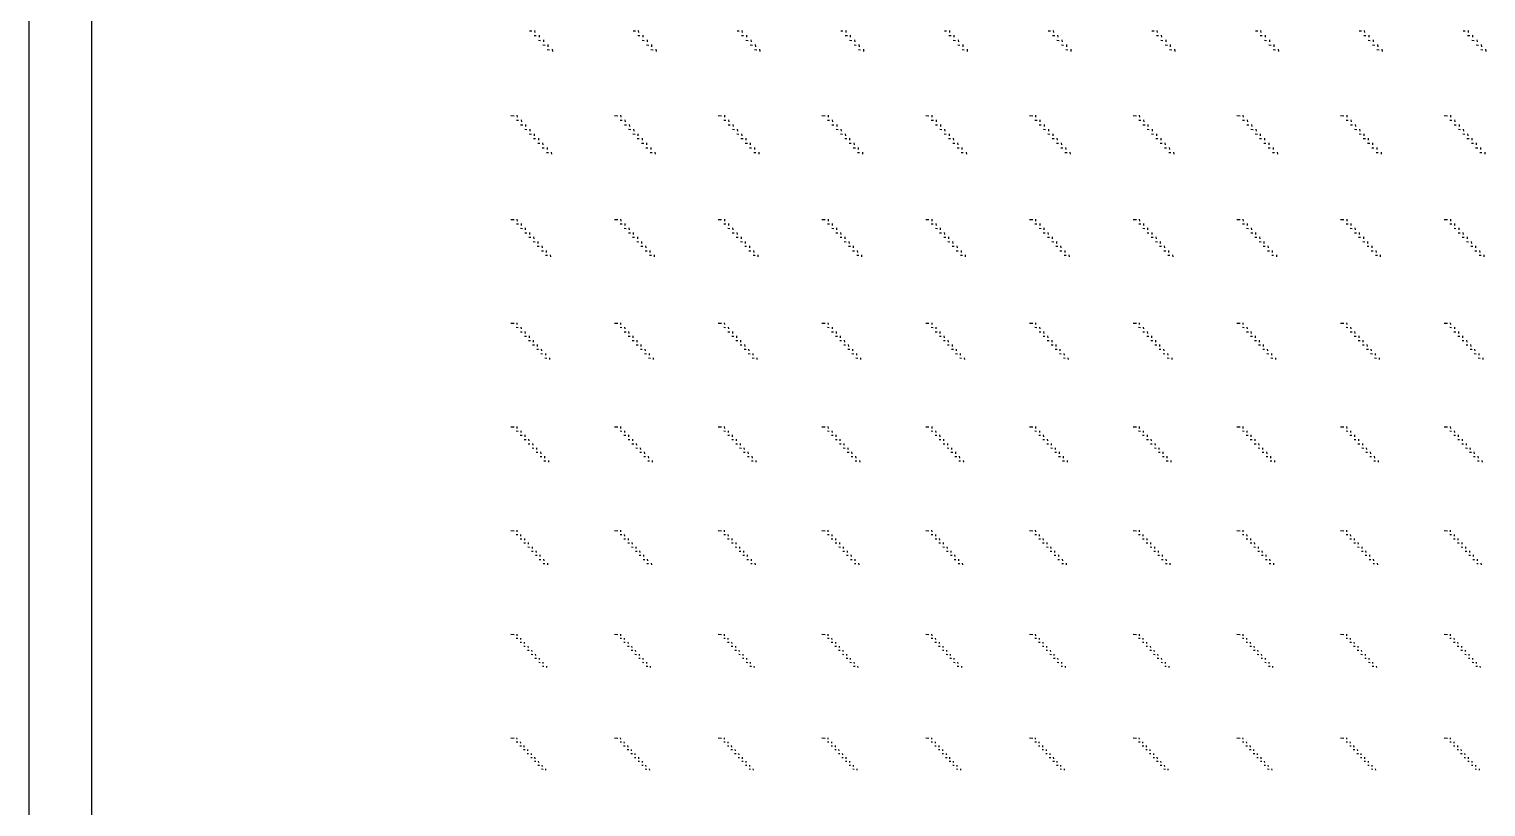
# Model space of a CAD drawing. Extents: x 0 to 300000, y 0 to 300000.
# Drawn here: x 0 to 70225, y 74982 to 112475 of the extents above; entities that cross this region are included whole.
import ezdxf

# ---------------------------------------------------------------- set-up
doc = ezdxf.new("R2010")
doc.units = 0
doc.header["$MEASUREMENT"] = 0
doc.layers.get('0').update_dxf_attribs({"linetype": 'CONTINUOUS'})

msp = doc.modelspace()

# ---------------------------------------------------------------- linework, layer by layer
at = {"color": 7}
for p, q in [((24125, 112400), (24230, 112390)), ((24365, 112415), (24375, 112310)), ((29125, 112400), (29230, 112390)), ((29365, 112415), (29375, 112310)), ((34125, 112400), (34230, 112390)), ((34365, 112415), (34375, 112310)), ((39125, 112400), (39230, 112390)), ((39365, 112415), (39375, 112310)), ((44125, 112400), (44230, 112390)), ((44365, 112415), (44375, 112310)), ((49125, 112400), (49230, 112390)), ((49365, 112415), (49375, 112310)), ((54125, 112400), (54230, 112390)), ((54365, 112415), (54375, 112310)), ((59125, 112400), (59230, 112390)), ((59365, 112415), (59375, 112310)), ((64125, 112400), (64230, 112390)), ((64365, 112415), (64375, 112310)), ((69125, 112400), (69230, 112390)), ((69365, 112415), (69375, 112310)), ((24340, 112170), (24445, 112165)), ((24550, 111945), (24655, 111935)), ((24580, 112185), (24585, 112080)), ((24765, 111715), (24870, 111710)), ((24790, 111960), (24800, 111855)), ((25005, 111730), (25010, 111625)), ((29340, 112170), (29445, 112165)), ((29550, 111945), (29655, 111935)), ((29580, 112185), (29585, 112080)), ((29765, 111715), (29870, 111710)), ((29790, 111960), (29800, 111855)), ((30005, 111730), (30010, 111625)), ((34340, 112170), (34445, 112165)), ((34550, 111945), (34655, 111935)), ((34580, 112185), (34585, 112080)), ((34765, 111715), (34870, 111710)), ((34790, 111960), (34800, 111855)), ((35005, 111730), (35010, 111625)), ((39340, 112170), (39445, 112165)), ((39550, 111945), (39655, 111935)), ((39580, 112185), (39585, 112080)), ((39765, 111715), (39870, 111710)), ((39790, 111960), (39800, 111855)), ((40005, 111730), (40010, 111625)), ((44340, 112170), (44445, 112165)), ((44550, 111945), (44655, 111935)), ((44580, 112185), (44585, 112080)), ((44765, 111715), (44870, 111710)), ((44790, 111960), (44800, 111855)), ((45005, 111730), (45010, 111625)), ((49340, 112170), (49445, 112165)), ((49550, 111945), (49655, 111935)), ((49580, 112185), (49585, 112080)), ((49765, 111715), (49870, 111710)), ((49790, 111960), (49800, 111855)), ((50005, 111730), (50010, 111625)), ((54340, 112170), (54445, 112165)), ((54550, 111945), (54655, 111935)), ((54580, 112185), (54585, 112080)), ((54765, 111715), (54870, 111710)), ((54790, 111960), (54800, 111855)), ((55005, 111730), (55010, 111625)), ((59340, 112170), (59445, 112165)), ((59550, 111945), (59655, 111935)), ((59580, 112185), (59585, 112080)), ((59765, 111715), (59870, 111710)), ((59790, 111960), (59800, 111855)), ((60005, 111730), (60010, 111625)), ((64340, 112170), (64445, 112165)), ((64550, 111945), (64655, 111935)), ((64580, 112185), (64585, 112080)), ((64765, 111715), (64870, 111710)), ((64790, 111960), (64800, 111855)), ((65005, 111730), (65010, 111625)), ((69340, 112170), (69445, 112165)), ((69550, 111945), (69655, 111935)), ((69580, 112185), (69585, 112080)), ((69765, 111715), (69870, 111710)), ((69790, 111960), (69800, 111855)), ((70005, 111730), (70010, 111625)), ((24975, 111490), (25080, 111480)), ((25215, 111505), (25225, 111400)), ((29975, 111490), (30080, 111480)), ((30215, 111505), (30225, 111400)), ((34975, 111490), (35080, 111480)), ((35215, 111505), (35225, 111400)), ((39975, 111490), (40080, 111480)), ((40215, 111505), (40225, 111400)), ((44975, 111490), (45080, 111480)), ((45215, 111505), (45225, 111400)), ((49975, 111490), (50080, 111480)), ((50215, 111505), (50225, 111400)), ((54975, 111490), (55080, 111480)), ((55215, 111505), (55225, 111400)), ((59975, 111490), (60080, 111480)), ((60215, 111505), (60225, 111400)), ((64975, 111490), (65080, 111480)), ((65215, 111505), (65225, 111400)), ((69975, 111490), (70080, 111480)), ((70215, 111505), (70225, 111400)), ((23220, 108305), (23380, 108295)), ((23515, 108325), (23520, 108225)), ((28220, 108305), (28380, 108295)), ((28515, 108325), (28520, 108225)), ((33220, 108305), (33380, 108295)), ((33515, 108325), (33520, 108225)), ((38220, 108305), (38380, 108295)), ((38515, 108325), (38520, 108225)), ((43220, 108305), (43380, 108295)), ((43515, 108325), (43520, 108225)), ((48220, 108305), (48380, 108295)), ((48515, 108325), (48520, 108225)), ((53220, 108305), (53380, 108295)), ((53515, 108325), (53520, 108225)), ((58220, 108305), (58380, 108295)), ((58515, 108325), (58520, 108225)), ((63220, 108305), (63380, 108295)), ((63515, 108325), (63520, 108225)), ((68220, 108305), (68380, 108295)), ((68515, 108325), (68520, 108225)), ((23490, 108090), (23590, 108080)), ((23695, 107865), (23795, 107860)), ((23720, 108100), (23730, 108000)), ((23900, 107645), (24000, 107635)), ((23930, 107880), (23935, 107780)), ((24135, 107655), (24145, 107555)), ((28490, 108090), (28590, 108080)), ((28695, 107865), (28795, 107860)), ((28720, 108100), (28730, 108000)), ((28900, 107645), (29000, 107635)), ((28930, 107880), (28935, 107780)), ((29135, 107655), (29145, 107555)), ((33490, 108090), (33590, 108080)), ((33695, 107865), (33795, 107860)), ((33720, 108100), (33730, 108000)), ((33900, 107645), (34000, 107635)), ((33930, 107880), (33935, 107780)), ((34135, 107655), (34145, 107555)), ((38490, 108090), (38590, 108080)), ((38695, 107865), (38795, 107860)), ((38720, 108100), (38730, 108000)), ((38900, 107645), (39000, 107635)), ((38930, 107880), (38935, 107780)), ((39135, 107655), (39145, 107555)), ((43490, 108090), (43590, 108080)), ((43695, 107865), (43795, 107860)), ((43720, 108100), (43730, 108000)), ((43900, 107645), (44000, 107635)), ((43930, 107880), (43935, 107780)), ((44135, 107655), (44145, 107555)), ((48490, 108090), (48590, 108080)), ((48695, 107865), (48795, 107860)), ((48720, 108100), (48730, 108000)), ((48900, 107645), (49000, 107635)), ((48930, 107880), (48935, 107780)), ((49135, 107655), (49145, 107555)), ((53490, 108090), (53590, 108080)), ((53695, 107865), (53795, 107860)), ((53720, 108100), (53730, 108000)), ((53900, 107645), (54000, 107635)), ((53930, 107880), (53935, 107780)), ((54135, 107655), (54145, 107555)), ((58490, 108090), (58590, 108080)), ((58695, 107865), (58795, 107860)), ((58720, 108100), (58730, 108000)), ((58900, 107645), (59000, 107635)), ((58930, 107880), (58935, 107780)), ((59135, 107655), (59145, 107555)), ((63490, 108090), (63590, 108080)), ((63695, 107865), (63795, 107860)), ((63720, 108100), (63730, 108000)), ((63900, 107645), (64000, 107635)), ((63930, 107880), (63935, 107780)), ((64135, 107655), (64145, 107555)), ((68490, 108090), (68590, 108080)), ((68695, 107865), (68795, 107860)), ((68720, 108100), (68730, 108000)), ((68900, 107645), (69000, 107635)), ((68930, 107880), (68935, 107780)), ((69135, 107655), (69145, 107555)), ((24110, 107420), (24210, 107415)), ((24315, 107200), (24415, 107195)), ((24345, 107435), (24350, 107335)), ((24525, 106980), (24625, 106970)), ((24550, 107215), (24555, 107115)), ((24730, 106755), (24830, 106750)), ((24755, 106990), (24765, 106890)), ((24965, 106770), (24970, 106670)), ((29110, 107420), (29210, 107415)), ((29315, 107200), (29415, 107195)), ((29345, 107435), (29350, 107335)), ((29525, 106980), (29625, 106970)), ((29550, 107215), (29555, 107115)), ((29730, 106755), (29830, 106750)), ((29755, 106990), (29765, 106890)), ((29965, 106770), (29970, 106670)), ((34110, 107420), (34210, 107415)), ((34315, 107200), (34415, 107195)), ((34345, 107435), (34350, 107335)), ((34525, 106980), (34625, 106970)), ((34550, 107215), (34555, 107115)), ((34730, 106755), (34830, 106750)), ((34755, 106990), (34765, 106890)), ((34965, 106770), (34970, 106670)), ((39110, 107420), (39210, 107415)), ((39315, 107200), (39415, 107195)), ((39345, 107435), (39350, 107335)), ((39525, 106980), (39625, 106970)), ((39550, 107215), (39555, 107115)), ((39730, 106755), (39830, 106750)), ((39755, 106990), (39765, 106890)), ((39965, 106770), (39970, 106670)), ((44110, 107420), (44210, 107415)), ((44315, 107200), (44415, 107195)), ((44345, 107435), (44350, 107335)), ((44525, 106980), (44625, 106970)), ((44550, 107215), (44555, 107115)), ((44730, 106755), (44830, 106750)), ((44755, 106990), (44765, 106890)), ((44965, 106770), (44970, 106670)), ((49110, 107420), (49210, 107415)), ((49315, 107200), (49415, 107195)), ((49345, 107435), (49350, 107335)), ((49525, 106980), (49625, 106970)), ((49550, 107215), (49555, 107115)), ((49730, 106755), (49830, 106750)), ((49755, 106990), (49765, 106890)), ((49965, 106770), (49970, 106670)), ((54110, 107420), (54210, 107415)), ((54315, 107200), (54415, 107195)), ((54345, 107435), (54350, 107335)), ((54525, 106980), (54625, 106970)), ((54550, 107215), (54555, 107115)), ((54730, 106755), (54830, 106750)), ((54755, 106990), (54765, 106890)), ((54965, 106770), (54970, 106670)), ((59110, 107420), (59210, 107415)), ((59315, 107200), (59415, 107195)), ((59345, 107435), (59350, 107335)), ((59525, 106980), (59625, 106970)), ((59550, 107215), (59555, 107115)), ((59730, 106755), (59830, 106750)), ((59755, 106990), (59765, 106890)), ((59965, 106770), (59970, 106670)), ((64110, 107420), (64210, 107415)), ((64315, 107200), (64415, 107195)), ((64345, 107435), (64350, 107335)), ((64525, 106980), (64625, 106970)), ((64550, 107215), (64555, 107115)), ((64730, 106755), (64830, 106750)), ((64755, 106990), (64765, 106890)), ((64965, 106770), (64970, 106670)), ((69110, 107420), (69210, 107415)), ((69315, 107200), (69415, 107195)), ((69345, 107435), (69350, 107335)), ((69525, 106980), (69625, 106970)), ((69550, 107215), (69555, 107115)), ((69730, 106755), (69830, 106750)), ((69755, 106990), (69765, 106890)), ((69965, 106770), (69970, 106670)), ((24935, 106535), (25035, 106525)), ((25170, 106545), (25180, 106450)), ((29935, 106535), (30035, 106525)), ((30170, 106545), (30180, 106450)), ((34935, 106535), (35035, 106525)), ((35170, 106545), (35180, 106450)), ((39935, 106535), (40035, 106525)), ((40170, 106545), (40180, 106450)), ((44935, 106535), (45035, 106525)), ((45170, 106545), (45180, 106450)), ((49935, 106535), (50035, 106525)), ((50170, 106545), (50180, 106450)), ((54935, 106535), (55035, 106525)), ((55170, 106545), (55180, 106450)), ((59935, 106535), (60035, 106525)), ((60170, 106545), (60180, 106450)), ((64935, 106535), (65035, 106525)), ((65170, 106545), (65180, 106450)), ((69935, 106535), (70035, 106525)), ((70170, 106545), (70180, 106450)), ((23220, 103305), (23380, 103295)), ((23515, 103320), (23520, 103225)), ((28220, 103305), (28380, 103295)), ((28515, 103320), (28520, 103225)), ((33220, 103305), (33380, 103295)), ((33515, 103320), (33520, 103225)), ((38220, 103305), (38380, 103295)), ((38515, 103320), (38520, 103225)), ((43220, 103305), (43380, 103295)), ((43515, 103320), (43520, 103225)), ((48220, 103305), (48380, 103295)), ((48515, 103320), (48520, 103225)), ((53220, 103305), (53380, 103295)), ((53515, 103320), (53520, 103225)), ((58220, 103305), (58380, 103295)), ((58515, 103320), (58520, 103225)), ((63220, 103305), (63380, 103295)), ((63515, 103320), (63520, 103225)), ((68220, 103305), (68380, 103295)), ((68515, 103320), (68520, 103225)), ((23490, 103095), (23585, 103085)), ((23690, 102875), (23785, 102870)), ((23715, 103105), (23720, 103010)), ((23890, 102660), (23985, 102655)), ((23915, 102890), (23920, 102795)), ((24115, 102675), (24125, 102580)), ((28490, 103095), (28585, 103085)), ((28690, 102875), (28785, 102870)), ((28715, 103105), (28720, 103010)), ((28890, 102660), (28985, 102655)), ((28915, 102890), (28920, 102795)), ((29115, 102675), (29125, 102580)), ((33490, 103095), (33585, 103085)), ((33690, 102875), (33785, 102870)), ((33715, 103105), (33720, 103010)), ((33890, 102660), (33985, 102655)), ((33915, 102890), (33920, 102795)), ((34115, 102675), (34125, 102580)), ((38490, 103095), (38585, 103085)), ((38690, 102875), (38785, 102870)), ((38715, 103105), (38720, 103010)), ((38890, 102660), (38985, 102655)), ((38915, 102890), (38920, 102795)), ((39115, 102675), (39125, 102580)), ((43490, 103095), (43585, 103085)), ((43690, 102875), (43785, 102870)), ((43715, 103105), (43720, 103010)), ((43890, 102660), (43985, 102655)), ((43915, 102890), (43920, 102795)), ((44115, 102675), (44125, 102580)), ((48490, 103095), (48585, 103085)), ((48690, 102875), (48785, 102870)), ((48715, 103105), (48720, 103010)), ((48890, 102660), (48985, 102655)), ((48915, 102890), (48920, 102795)), ((49115, 102675), (49125, 102580)), ((53490, 103095), (53585, 103085)), ((53690, 102875), (53785, 102870)), ((53715, 103105), (53720, 103010)), ((53890, 102660), (53985, 102655)), ((53915, 102890), (53920, 102795)), ((54115, 102675), (54125, 102580)), ((58490, 103095), (58585, 103085)), ((58690, 102875), (58785, 102870)), ((58715, 103105), (58720, 103010)), ((58890, 102660), (58985, 102655)), ((58915, 102890), (58920, 102795)), ((59115, 102675), (59125, 102580)), ((63490, 103095), (63585, 103085)), ((63690, 102875), (63785, 102870)), ((63715, 103105), (63720, 103010)), ((63890, 102660), (63985, 102655)), ((63915, 102890), (63920, 102795)), ((64115, 102675), (64125, 102580)), ((68490, 103095), (68585, 103085)), ((68690, 102875), (68785, 102870)), ((68715, 103105), (68720, 103010)), ((68890, 102660), (68985, 102655)), ((68915, 102890), (68920, 102795)), ((69115, 102675), (69125, 102580)), ((24090, 102445), (24185, 102440)), ((24295, 102230), (24390, 102220)), ((24320, 102455), (24325, 102360)), ((24495, 102010), (24590, 102005)), ((24520, 102240), (24525, 102145)), ((24720, 102025), (24730, 101930)), ((29090, 102445), (29185, 102440)), ((29295, 102230), (29390, 102220)), ((29320, 102455), (29325, 102360)), ((29495, 102010), (29590, 102005)), ((29520, 102240), (29525, 102145)), ((29720, 102025), (29730, 101930)), ((34090, 102445), (34185, 102440)), ((34295, 102230), (34390, 102220)), ((34320, 102455), (34325, 102360)), ((34495, 102010), (34590, 102005)), ((34520, 102240), (34525, 102145)), ((34720, 102025), (34730, 101930)), ((39090, 102445), (39185, 102440)), ((39295, 102230), (39390, 102220)), ((39320, 102455), (39325, 102360)), ((39495, 102010), (39590, 102005)), ((39520, 102240), (39525, 102145)), ((39720, 102025), (39730, 101930)), ((44090, 102445), (44185, 102440)), ((44295, 102230), (44390, 102220)), ((44320, 102455), (44325, 102360)), ((44495, 102010), (44590, 102005)), ((44520, 102240), (44525, 102145)), ((44720, 102025), (44730, 101930)), ((49090, 102445), (49185, 102440)), ((49295, 102230), (49390, 102220)), ((49320, 102455), (49325, 102360)), ((49495, 102010), (49590, 102005)), ((49520, 102240), (49525, 102145)), ((49720, 102025), (49730, 101930)), ((54090, 102445), (54185, 102440)), ((54295, 102230), (54390, 102220)), ((54320, 102455), (54325, 102360)), ((54495, 102010), (54590, 102005)), ((54520, 102240), (54525, 102145)), ((54720, 102025), (54730, 101930)), ((59090, 102445), (59185, 102440)), ((59295, 102230), (59390, 102220)), ((59320, 102455), (59325, 102360)), ((59495, 102010), (59590, 102005)), ((59520, 102240), (59525, 102145)), ((59720, 102025), (59730, 101930)), ((64090, 102445), (64185, 102440)), ((64295, 102230), (64390, 102220)), ((64320, 102455), (64325, 102360)), ((64495, 102010), (64590, 102005)), ((64520, 102240), (64525, 102145)), ((64720, 102025), (64730, 101930)), ((69090, 102445), (69185, 102440)), ((69295, 102230), (69390, 102220)), ((69320, 102455), (69325, 102360)), ((69495, 102010), (69590, 102005)), ((69520, 102240), (69525, 102145)), ((69720, 102025), (69730, 101930)), ((24695, 101795), (24790, 101790)), ((24900, 101580), (24995, 101575)), ((24925, 101810), (24930, 101715)), ((25125, 101590), (25130, 101495)), ((29695, 101795), (29790, 101790)), ((29900, 101580), (29995, 101575)), ((29925, 101810), (29930, 101715)), ((30125, 101590), (30130, 101495)), ((34695, 101795), (34790, 101790)), ((34900, 101580), (34995, 101575)), ((34925, 101810), (34930, 101715)), ((35125, 101590), (35130, 101495)), ((39695, 101795), (39790, 101790)), ((39900, 101580), (39995, 101575)), ((39925, 101810), (39930, 101715)), ((40125, 101590), (40130, 101495)), ((44695, 101795), (44790, 101790)), ((44900, 101580), (44995, 101575)), ((44925, 101810), (44930, 101715)), ((45125, 101590), (45130, 101495)), ((49695, 101795), (49790, 101790)), ((49900, 101580), (49995, 101575)), ((49925, 101810), (49930, 101715)), ((50125, 101590), (50130, 101495)), ((54695, 101795), (54790, 101790)), ((54900, 101580), (54995, 101575)), ((54925, 101810), (54930, 101715)), ((55125, 101590), (55130, 101495)), ((59695, 101795), (59790, 101790)), ((59900, 101580), (59995, 101575)), ((59925, 101810), (59930, 101715)), ((60125, 101590), (60130, 101495)), ((64695, 101795), (64790, 101790)), ((64900, 101580), (64995, 101575)), ((64925, 101810), (64930, 101715)), ((65125, 101590), (65130, 101495)), ((69695, 101795), (69790, 101790)), ((69900, 101580), (69995, 101575)), ((69925, 101810), (69930, 101715)), ((70125, 101590), (70130, 101495)), ((23510, 98320), (23515, 98230)), ((28510, 98320), (28515, 98230)), ((33510, 98320), (33515, 98230)), ((38510, 98320), (38515, 98230)), ((43510, 98320), (43515, 98230)), ((48510, 98320), (48515, 98230)), ((53510, 98320), (53515, 98230)), ((58510, 98320), (58515, 98230)), ((63510, 98320), (63515, 98230)), ((68510, 98320), (68515, 98230)), ((23220, 98305), (23380, 98295)), ((23485, 98100), (23575, 98090)), ((23685, 97890), (23775, 97880)), ((23705, 98110), (23715, 98020)), ((23880, 97675), (23970, 97670)), ((23900, 97900), (23910, 97810)), ((24100, 97690), (24105, 97600)), ((28220, 98305), (28380, 98295)), ((28485, 98100), (28575, 98090)), ((28685, 97890), (28775, 97880)), ((28705, 98110), (28715, 98020)), ((28880, 97675), (28970, 97670)), ((28900, 97900), (28910, 97810)), ((29100, 97690), (29105, 97600)), ((33220, 98305), (33380, 98295)), ((33485, 98100), (33575, 98090)), ((33685, 97890), (33775, 97880)), ((33705, 98110), (33715, 98020)), ((33880, 97675), (33970, 97670)), ((33900, 97900), (33910, 97810)), ((34100, 97690), (34105, 97600)), ((38220, 98305), (38380, 98295)), ((38485, 98100), (38575, 98090)), ((38685, 97890), (38775, 97880)), ((38705, 98110), (38715, 98020)), ((38880, 97675), (38970, 97670)), ((38900, 97900), (38910, 97810)), ((39100, 97690), (39105, 97600)), ((43220, 98305), (43380, 98295)), ((43485, 98100), (43575, 98090)), ((43685, 97890), (43775, 97880)), ((43705, 98110), (43715, 98020)), ((43880, 97675), (43970, 97670)), ((43900, 97900), (43910, 97810)), ((44100, 97690), (44105, 97600)), ((48220, 98305), (48380, 98295)), ((48485, 98100), (48575, 98090)), ((48685, 97890), (48775, 97880)), ((48705, 98110), (48715, 98020)), ((48880, 97675), (48970, 97670)), ((48900, 97900), (48910, 97810)), ((49100, 97690), (49105, 97600)), ((53220, 98305), (53380, 98295)), ((53485, 98100), (53575, 98090)), ((53685, 97890), (53775, 97880)), ((53705, 98110), (53715, 98020)), ((53880, 97675), (53970, 97670)), ((53900, 97900), (53910, 97810)), ((54100, 97690), (54105, 97600)), ((58220, 98305), (58380, 98295)), ((58485, 98100), (58575, 98090)), ((58685, 97890), (58775, 97880)), ((58705, 98110), (58715, 98020)), ((58880, 97675), (58970, 97670)), ((58900, 97900), (58910, 97810)), ((59100, 97690), (59105, 97600)), ((63220, 98305), (63380, 98295)), ((63485, 98100), (63575, 98090)), ((63685, 97890), (63775, 97880)), ((63705, 98110), (63715, 98020)), ((63880, 97675), (63970, 97670)), ((63900, 97900), (63910, 97810)), ((64100, 97690), (64105, 97600)), ((68220, 98305), (68380, 98295)), ((68485, 98100), (68575, 98090)), ((68685, 97890), (68775, 97880)), ((68705, 98110), (68715, 98020)), ((68880, 97675), (68970, 97670)), ((68900, 97900), (68910, 97810)), ((69100, 97690), (69105, 97600)), ((24075, 97465), (24165, 97460)), ((24270, 97255), (24360, 97250)), ((24295, 97480), (24300, 97390)), ((24470, 97045), (24560, 97040)), ((24490, 97265), (24495, 97180)), ((24685, 97055), (24695, 96965)), ((29075, 97465), (29165, 97460)), ((29270, 97255), (29360, 97250)), ((29295, 97480), (29300, 97390)), ((29470, 97045), (29560, 97040)), ((29490, 97265), (29495, 97180)), ((29685, 97055), (29695, 96965)), ((34075, 97465), (34165, 97460)), ((34270, 97255), (34360, 97250)), ((34295, 97480), (34300, 97390)), ((34470, 97045), (34560, 97040)), ((34490, 97265), (34495, 97180)), ((34685, 97055), (34695, 96965)), ((39075, 97465), (39165, 97460)), ((39270, 97255), (39360, 97250)), ((39295, 97480), (39300, 97390)), ((39470, 97045), (39560, 97040)), ((39490, 97265), (39495, 97180)), ((39685, 97055), (39695, 96965)), ((44075, 97465), (44165, 97460)), ((44270, 97255), (44360, 97250)), ((44295, 97480), (44300, 97390)), ((44470, 97045), (44560, 97040)), ((44490, 97265), (44495, 97180)), ((44685, 97055), (44695, 96965)), ((49075, 97465), (49165, 97460)), ((49270, 97255), (49360, 97250)), ((49295, 97480), (49300, 97390)), ((49470, 97045), (49560, 97040)), ((49490, 97265), (49495, 97180)), ((49685, 97055), (49695, 96965)), ((54075, 97465), (54165, 97460)), ((54270, 97255), (54360, 97250)), ((54295, 97480), (54300, 97390)), ((54470, 97045), (54560, 97040)), ((54490, 97265), (54495, 97180)), ((54685, 97055), (54695, 96965)), ((59075, 97465), (59165, 97460)), ((59270, 97255), (59360, 97250)), ((59295, 97480), (59300, 97390)), ((59470, 97045), (59560, 97040)), ((59490, 97265), (59495, 97180)), ((59685, 97055), (59695, 96965)), ((64075, 97465), (64165, 97460)), ((64270, 97255), (64360, 97250)), ((64295, 97480), (64300, 97390)), ((64470, 97045), (64560, 97040)), ((64490, 97265), (64495, 97180)), ((64685, 97055), (64695, 96965)), ((69075, 97465), (69165, 97460)), ((69270, 97255), (69360, 97250)), ((69295, 97480), (69300, 97390)), ((69470, 97045), (69560, 97040)), ((69490, 97265), (69495, 97180)), ((69685, 97055), (69695, 96965)), ((24665, 96835), (24755, 96830)), ((24860, 96625), (24950, 96620)), ((24885, 96845), (24890, 96755)), ((25080, 96635), (25085, 96545)), ((29665, 96835), (29755, 96830)), ((29860, 96625), (29950, 96620)), ((29885, 96845), (29890, 96755)), ((30080, 96635), (30085, 96545)), ((34665, 96835), (34755, 96830)), ((34860, 96625), (34950, 96620)), ((34885, 96845), (34890, 96755)), ((35080, 96635), (35085, 96545)), ((39665, 96835), (39755, 96830)), ((39860, 96625), (39950, 96620)), ((39885, 96845), (39890, 96755)), ((40080, 96635), (40085, 96545)), ((44665, 96835), (44755, 96830)), ((44860, 96625), (44950, 96620)), ((44885, 96845), (44890, 96755)), ((45080, 96635), (45085, 96545)), ((49665, 96835), (49755, 96830)), ((49860, 96625), (49950, 96620)), ((49885, 96845), (49890, 96755)), ((50080, 96635), (50085, 96545)), ((54665, 96835), (54755, 96830)), ((54860, 96625), (54950, 96620)), ((54885, 96845), (54890, 96755)), ((55080, 96635), (55085, 96545)), ((59665, 96835), (59755, 96830)), ((59860, 96625), (59950, 96620)), ((59885, 96845), (59890, 96755)), ((60080, 96635), (60085, 96545)), ((64665, 96835), (64755, 96830)), ((64860, 96625), (64950, 96620)), ((64885, 96845), (64890, 96755)), ((65080, 96635), (65085, 96545)), ((69665, 96835), (69755, 96830)), ((69860, 96625), (69950, 96620)), ((69885, 96845), (69890, 96755)), ((70080, 96635), (70085, 96545)), ((23220, 93305), (23380, 93295)), ((23485, 93105), (23570, 93095)), ((23510, 93315), (23515, 93230)), ((23675, 92900), (23760, 92895)), ((23700, 93110), (23705, 93025)), ((23890, 92910), (23895, 92825)), ((24080, 92705), (24085, 92620)), ((28220, 93305), (28380, 93295)), ((28485, 93105), (28570, 93095)), ((28510, 93315), (28515, 93230)), ((28675, 92900), (28760, 92895)), ((28700, 93110), (28705, 93025)), ((28890, 92910), (28895, 92825)), ((29080, 92705), (29085, 92620)), ((33220, 93305), (33380, 93295)), ((33485, 93105), (33570, 93095)), ((33510, 93315), (33515, 93230)), ((33675, 92900), (33760, 92895)), ((33700, 93110), (33705, 93025)), ((33890, 92910), (33895, 92825)), ((34080, 92705), (34085, 92620)), ((38220, 93305), (38380, 93295)), ((38485, 93105), (38570, 93095)), ((38510, 93315), (38515, 93230)), ((38675, 92900), (38760, 92895)), ((38700, 93110), (38705, 93025)), ((38890, 92910), (38895, 92825)), ((39080, 92705), (39085, 92620)), ((43220, 93305), (43380, 93295)), ((43485, 93105), (43570, 93095)), ((43510, 93315), (43515, 93230)), ((43675, 92900), (43760, 92895)), ((43700, 93110), (43705, 93025)), ((43890, 92910), (43895, 92825)), ((44080, 92705), (44085, 92620)), ((48220, 93305), (48380, 93295)), ((48485, 93105), (48570, 93095)), ((48510, 93315), (48515, 93230)), ((48675, 92900), (48760, 92895)), ((48700, 93110), (48705, 93025)), ((48890, 92910), (48895, 92825)), ((49080, 92705), (49085, 92620)), ((53220, 93305), (53380, 93295)), ((53485, 93105), (53570, 93095)), ((53510, 93315), (53515, 93230)), ((53675, 92900), (53760, 92895)), ((53700, 93110), (53705, 93025)), ((53890, 92910), (53895, 92825)), ((54080, 92705), (54085, 92620)), ((58220, 93305), (58380, 93295)), ((58485, 93105), (58570, 93095)), ((58510, 93315), (58515, 93230)), ((58675, 92900), (58760, 92895)), ((58700, 93110), (58705, 93025)), ((58890, 92910), (58895, 92825)), ((59080, 92705), (59085, 92620)), ((63220, 93305), (63380, 93295)), ((63485, 93105), (63570, 93095)), ((63510, 93315), (63515, 93230)), ((63675, 92900), (63760, 92895)), ((63700, 93110), (63705, 93025)), ((63890, 92910), (63895, 92825)), ((64080, 92705), (64085, 92620)), ((68220, 93305), (68380, 93295)), ((68485, 93105), (68570, 93095)), ((68510, 93315), (68515, 93230)), ((68675, 92900), (68760, 92895)), ((68700, 93110), (68705, 93025)), ((68890, 92910), (68895, 92825)), ((69080, 92705), (69085, 92620)), ((23870, 92695), (23955, 92690)), ((24060, 92490), (24145, 92485)), ((24250, 92285), (24335, 92280)), ((24270, 92500), (24275, 92415)), ((24440, 92080), (24525, 92075)), ((24460, 92295), (24465, 92210)), ((24650, 92090), (24660, 92005)), ((28870, 92695), (28955, 92690)), ((29060, 92490), (29145, 92485)), ((29250, 92285), (29335, 92280)), ((29270, 92500), (29275, 92415)), ((29440, 92080), (29525, 92075)), ((29460, 92295), (29465, 92210)), ((29650, 92090), (29660, 92005)), ((33870, 92695), (33955, 92690)), ((34060, 92490), (34145, 92485)), ((34250, 92285), (34335, 92280)), ((34270, 92500), (34275, 92415)), ((34440, 92080), (34525, 92075)), ((34460, 92295), (34465, 92210)), ((34650, 92090), (34660, 92005)), ((38870, 92695), (38955, 92690)), ((39060, 92490), (39145, 92485)), ((39250, 92285), (39335, 92280)), ((39270, 92500), (39275, 92415)), ((39440, 92080), (39525, 92075)), ((39460, 92295), (39465, 92210)), ((39650, 92090), (39660, 92005)), ((43870, 92695), (43955, 92690)), ((44060, 92490), (44145, 92485)), ((44250, 92285), (44335, 92280)), ((44270, 92500), (44275, 92415)), ((44440, 92080), (44525, 92075)), ((44460, 92295), (44465, 92210)), ((44650, 92090), (44660, 92005)), ((48870, 92695), (48955, 92690)), ((49060, 92490), (49145, 92485)), ((49250, 92285), (49335, 92280)), ((49270, 92500), (49275, 92415)), ((49440, 92080), (49525, 92075)), ((49460, 92295), (49465, 92210)), ((49650, 92090), (49660, 92005)), ((53870, 92695), (53955, 92690)), ((54060, 92490), (54145, 92485)), ((54250, 92285), (54335, 92280)), ((54270, 92500), (54275, 92415)), ((54440, 92080), (54525, 92075)), ((54460, 92295), (54465, 92210)), ((54650, 92090), (54660, 92005)), ((58870, 92695), (58955, 92690)), ((59060, 92490), (59145, 92485)), ((59250, 92285), (59335, 92280)), ((59270, 92500), (59275, 92415)), ((59440, 92080), (59525, 92075)), ((59460, 92295), (59465, 92210)), ((59650, 92090), (59660, 92005)), ((63870, 92695), (63955, 92690)), ((64060, 92490), (64145, 92485)), ((64250, 92285), (64335, 92280)), ((64270, 92500), (64275, 92415)), ((64440, 92080), (64525, 92075)), ((64460, 92295), (64465, 92210)), ((64650, 92090), (64660, 92005)), ((68870, 92695), (68955, 92690)), ((69060, 92490), (69145, 92485)), ((69250, 92285), (69335, 92280)), ((69270, 92500), (69275, 92415)), ((69440, 92080), (69525, 92075)), ((69460, 92295), (69465, 92210)), ((69650, 92090), (69660, 92005)), ((24630, 91875), (24715, 91870)), ((24820, 91670), (24905, 91665)), ((24840, 91885), (24850, 91800)), ((25035, 91680), (25040, 91595)), ((29630, 91875), (29715, 91870)), ((29820, 91670), (29905, 91665)), ((29840, 91885), (29850, 91800)), ((30035, 91680), (30040, 91595)), ((34630, 91875), (34715, 91870)), ((34820, 91670), (34905, 91665)), ((34840, 91885), (34850, 91800)), ((35035, 91680), (35040, 91595)), ((39630, 91875), (39715, 91870)), ((39820, 91670), (39905, 91665)), ((39840, 91885), (39850, 91800)), ((40035, 91680), (40040, 91595)), ((44630, 91875), (44715, 91870)), ((44820, 91670), (44905, 91665)), ((44840, 91885), (44850, 91800)), ((45035, 91680), (45040, 91595)), ((49630, 91875), (49715, 91870)), ((49820, 91670), (49905, 91665)), ((49840, 91885), (49850, 91800)), ((50035, 91680), (50040, 91595)), ((54630, 91875), (54715, 91870)), ((54820, 91670), (54905, 91665)), ((54840, 91885), (54850, 91800)), ((55035, 91680), (55040, 91595)), ((59630, 91875), (59715, 91870)), ((59820, 91670), (59905, 91665)), ((59840, 91885), (59850, 91800)), ((60035, 91680), (60040, 91595)), ((64630, 91875), (64715, 91870)), ((64820, 91670), (64905, 91665)), ((64840, 91885), (64850, 91800)), ((65035, 91680), (65040, 91595)), ((69630, 91875), (69715, 91870)), ((69820, 91670), (69905, 91665)), ((69840, 91885), (69850, 91800)), ((70035, 91680), (70040, 91595)), ((23220, 88305), (23380, 88295)), ((23485, 88110), (23565, 88105)), ((23505, 88315), (23510, 88235)), ((23670, 87910), (23750, 87905)), ((23690, 88115), (23695, 88035)), ((23875, 87915), (23880, 87835)), ((28220, 88305), (28380, 88295)), ((28485, 88110), (28565, 88105)), ((28505, 88315), (28510, 88235)), ((28670, 87910), (28750, 87905)), ((28690, 88115), (28695, 88035)), ((28875, 87915), (28880, 87835)), ((33220, 88305), (33380, 88295)), ((33485, 88110), (33565, 88105)), ((33505, 88315), (33510, 88235)), ((33670, 87910), (33750, 87905)), ((33690, 88115), (33695, 88035)), ((33875, 87915), (33880, 87835)), ((38220, 88305), (38380, 88295)), ((38485, 88110), (38565, 88105)), ((38505, 88315), (38510, 88235)), ((38670, 87910), (38750, 87905)), ((38690, 88115), (38695, 88035)), ((38875, 87915), (38880, 87835)), ((43220, 88305), (43380, 88295)), ((43485, 88110), (43565, 88105)), ((43505, 88315), (43510, 88235)), ((43670, 87910), (43750, 87905)), ((43690, 88115), (43695, 88035)), ((43875, 87915), (43880, 87835)), ((48220, 88305), (48380, 88295)), ((48485, 88110), (48565, 88105)), ((48505, 88315), (48510, 88235)), ((48670, 87910), (48750, 87905)), ((48690, 88115), (48695, 88035)), ((48875, 87915), (48880, 87835)), ((53220, 88305), (53380, 88295)), ((53485, 88110), (53565, 88105)), ((53505, 88315), (53510, 88235)), ((53670, 87910), (53750, 87905)), ((53690, 88115), (53695, 88035)), ((53875, 87915), (53880, 87835)), ((58220, 88305), (58380, 88295)), ((58485, 88110), (58565, 88105)), ((58505, 88315), (58510, 88235)), ((58670, 87910), (58750, 87905)), ((58690, 88115), (58695, 88035)), ((58875, 87915), (58880, 87835)), ((63220, 88305), (63380, 88295)), ((63485, 88110), (63565, 88105)), ((63505, 88315), (63510, 88235)), ((63670, 87910), (63750, 87905)), ((63690, 88115), (63695, 88035)), ((63875, 87915), (63880, 87835)), ((68220, 88305), (68380, 88295)), ((68485, 88110), (68565, 88105)), ((68505, 88315), (68510, 88235)), ((68670, 87910), (68750, 87905)), ((68690, 88115), (68695, 88035)), ((68875, 87915), (68880, 87835)), ((23855, 87710), (23935, 87705)), ((24040, 87510), (24120, 87505)), ((24060, 87720), (24065, 87640)), ((24225, 87315), (24305, 87310)), ((24245, 87520), (24250, 87440)), ((24410, 87115), (24490, 87110)), ((24430, 87320), (24435, 87240)), ((24615, 87125), (24620, 87045)), ((28855, 87710), (28935, 87705)), ((29040, 87510), (29120, 87505)), ((29060, 87720), (29065, 87640)), ((29225, 87315), (29305, 87310)), ((29245, 87520), (29250, 87440)), ((29410, 87115), (29490, 87110)), ((29430, 87320), (29435, 87240)), ((29615, 87125), (29620, 87045)), ((33855, 87710), (33935, 87705)), ((34040, 87510), (34120, 87505)), ((34060, 87720), (34065, 87640)), ((34225, 87315), (34305, 87310)), ((34245, 87520), (34250, 87440)), ((34410, 87115), (34490, 87110)), ((34430, 87320), (34435, 87240)), ((34615, 87125), (34620, 87045)), ((38855, 87710), (38935, 87705)), ((39040, 87510), (39120, 87505)), ((39060, 87720), (39065, 87640)), ((39225, 87315), (39305, 87310)), ((39245, 87520), (39250, 87440)), ((39410, 87115), (39490, 87110)), ((39430, 87320), (39435, 87240)), ((39615, 87125), (39620, 87045)), ((43855, 87710), (43935, 87705)), ((44040, 87510), (44120, 87505)), ((44060, 87720), (44065, 87640)), ((44225, 87315), (44305, 87310)), ((44245, 87520), (44250, 87440)), ((44410, 87115), (44490, 87110)), ((44430, 87320), (44435, 87240)), ((44615, 87125), (44620, 87045)), ((48855, 87710), (48935, 87705)), ((49040, 87510), (49120, 87505)), ((49060, 87720), (49065, 87640)), ((49225, 87315), (49305, 87310)), ((49245, 87520), (49250, 87440)), ((49410, 87115), (49490, 87110)), ((49430, 87320), (49435, 87240)), ((49615, 87125), (49620, 87045)), ((53855, 87710), (53935, 87705)), ((54040, 87510), (54120, 87505)), ((54060, 87720), (54065, 87640)), ((54225, 87315), (54305, 87310)), ((54245, 87520), (54250, 87440)), ((54410, 87115), (54490, 87110)), ((54430, 87320), (54435, 87240)), ((54615, 87125), (54620, 87045)), ((58855, 87710), (58935, 87705)), ((59040, 87510), (59120, 87505)), ((59060, 87720), (59065, 87640)), ((59225, 87315), (59305, 87310)), ((59245, 87520), (59250, 87440)), ((59410, 87115), (59490, 87110)), ((59430, 87320), (59435, 87240)), ((59615, 87125), (59620, 87045)), ((63855, 87710), (63935, 87705)), ((64040, 87510), (64120, 87505)), ((64060, 87720), (64065, 87640)), ((64225, 87315), (64305, 87310)), ((64245, 87520), (64250, 87440)), ((64410, 87115), (64490, 87110)), ((64430, 87320), (64435, 87240)), ((64615, 87125), (64620, 87045)), ((68855, 87710), (68935, 87705)), ((69040, 87510), (69120, 87505)), ((69060, 87720), (69065, 87640)), ((69225, 87315), (69305, 87310)), ((69245, 87520), (69250, 87440)), ((69410, 87115), (69490, 87110)), ((69430, 87320), (69435, 87240)), ((69615, 87125), (69620, 87045)), ((24595, 86915), (24675, 86910)), ((24785, 86720), (24860, 86710)), ((24800, 86925), (24810, 86845)), ((24985, 86725), (24995, 86645)), ((29595, 86915), (29675, 86910)), ((29785, 86720), (29860, 86710)), ((29800, 86925), (29810, 86845)), ((29985, 86725), (29995, 86645)), ((34595, 86915), (34675, 86910)), ((34785, 86720), (34860, 86710)), ((34800, 86925), (34810, 86845)), ((34985, 86725), (34995, 86645)), ((39595, 86915), (39675, 86910)), ((39785, 86720), (39860, 86710)), ((39800, 86925), (39810, 86845)), ((39985, 86725), (39995, 86645)), ((44595, 86915), (44675, 86910)), ((44785, 86720), (44860, 86710)), ((44800, 86925), (44810, 86845)), ((44985, 86725), (44995, 86645)), ((49595, 86915), (49675, 86910)), ((49785, 86720), (49860, 86710)), ((49800, 86925), (49810, 86845)), ((49985, 86725), (49995, 86645)), ((54595, 86915), (54675, 86910)), ((54785, 86720), (54860, 86710)), ((54800, 86925), (54810, 86845)), ((54985, 86725), (54995, 86645)), ((59595, 86915), (59675, 86910)), ((59785, 86720), (59860, 86710)), ((59800, 86925), (59810, 86845)), ((59985, 86725), (59995, 86645)), ((64595, 86915), (64675, 86910)), ((64785, 86720), (64860, 86710)), ((64800, 86925), (64810, 86845)), ((64985, 86725), (64995, 86645)), ((69595, 86915), (69675, 86910)), ((69785, 86720), (69860, 86710)), ((69800, 86925), (69810, 86845)), ((69985, 86725), (69995, 86645)), ((23220, 83305), (23380, 83295)), ((23485, 83115), (23560, 83110)), ((23505, 83310), (23510, 83235)), ((23665, 82920), (23740, 82915)), ((23685, 83120), (23690, 83045)), ((23865, 82925), (23870, 82850)), ((28220, 83305), (28380, 83295)), ((28485, 83115), (28560, 83110)), ((28505, 83310), (28510, 83235)), ((28665, 82920), (28740, 82915)), ((28685, 83120), (28690, 83045)), ((28865, 82925), (28870, 82850)), ((33220, 83305), (33380, 83295)), ((33485, 83115), (33560, 83110)), ((33505, 83310), (33510, 83235)), ((33665, 82920), (33740, 82915)), ((33685, 83120), (33690, 83045)), ((33865, 82925), (33870, 82850)), ((38220, 83305), (38380, 83295)), ((38485, 83115), (38560, 83110)), ((38505, 83310), (38510, 83235)), ((38665, 82920), (38740, 82915)), ((38685, 83120), (38690, 83045)), ((38865, 82925), (38870, 82850)), ((43220, 83305), (43380, 83295)), ((43485, 83115), (43560, 83110)), ((43505, 83310), (43510, 83235)), ((43665, 82920), (43740, 82915)), ((43685, 83120), (43690, 83045)), ((43865, 82925), (43870, 82850)), ((48220, 83305), (48380, 83295)), ((48485, 83115), (48560, 83110)), ((48505, 83310), (48510, 83235)), ((48665, 82920), (48740, 82915)), ((48685, 83120), (48690, 83045)), ((48865, 82925), (48870, 82850)), ((53220, 83305), (53380, 83295)), ((53485, 83115), (53560, 83110)), ((53505, 83310), (53510, 83235)), ((53665, 82920), (53740, 82915)), ((53685, 83120), (53690, 83045)), ((53865, 82925), (53870, 82850)), ((58220, 83305), (58380, 83295)), ((58485, 83115), (58560, 83110)), ((58505, 83310), (58510, 83235)), ((58665, 82920), (58740, 82915)), ((58685, 83120), (58690, 83045)), ((58865, 82925), (58870, 82850)), ((63220, 83305), (63380, 83295)), ((63485, 83115), (63560, 83110)), ((63505, 83310), (63510, 83235)), ((63665, 82920), (63740, 82915)), ((63685, 83120), (63690, 83045)), ((63865, 82925), (63870, 82850)), ((68220, 83305), (68380, 83295)), ((68485, 83115), (68560, 83110)), ((68505, 83310), (68510, 83235)), ((68665, 82920), (68740, 82915)), ((68685, 83120), (68690, 83045)), ((68865, 82925), (68870, 82850)), ((23845, 82730), (23920, 82725)), ((24025, 82535), (24100, 82530)), ((24045, 82735), (24050, 82660)), ((24205, 82340), (24280, 82335)), ((24220, 82540), (24230, 82465)), ((24400, 82350), (24405, 82275)), ((28845, 82730), (28920, 82725)), ((29025, 82535), (29100, 82530)), ((29045, 82735), (29050, 82660)), ((29205, 82340), (29280, 82335)), ((29220, 82540), (29230, 82465)), ((29400, 82350), (29405, 82275)), ((33845, 82730), (33920, 82725)), ((34025, 82535), (34100, 82530)), ((34045, 82735), (34050, 82660)), ((34205, 82340), (34280, 82335)), ((34220, 82540), (34230, 82465)), ((34400, 82350), (34405, 82275)), ((38845, 82730), (38920, 82725)), ((39025, 82535), (39100, 82530)), ((39045, 82735), (39050, 82660)), ((39205, 82340), (39280, 82335)), ((39220, 82540), (39230, 82465)), ((39400, 82350), (39405, 82275)), ((43845, 82730), (43920, 82725)), ((44025, 82535), (44100, 82530)), ((44045, 82735), (44050, 82660)), ((44205, 82340), (44280, 82335)), ((44220, 82540), (44230, 82465)), ((44400, 82350), (44405, 82275)), ((48845, 82730), (48920, 82725)), ((49025, 82535), (49100, 82530)), ((49045, 82735), (49050, 82660)), ((49205, 82340), (49280, 82335)), ((49220, 82540), (49230, 82465)), ((49400, 82350), (49405, 82275)), ((53845, 82730), (53920, 82725)), ((54025, 82535), (54100, 82530)), ((54045, 82735), (54050, 82660)), ((54205, 82340), (54280, 82335)), ((54220, 82540), (54230, 82465)), ((54400, 82350), (54405, 82275)), ((58845, 82730), (58920, 82725)), ((59025, 82535), (59100, 82530)), ((59045, 82735), (59050, 82660)), ((59205, 82340), (59280, 82335)), ((59220, 82540), (59230, 82465)), ((59400, 82350), (59405, 82275)), ((63845, 82730), (63920, 82725)), ((64025, 82535), (64100, 82530)), ((64045, 82735), (64050, 82660)), ((64205, 82340), (64280, 82335)), ((64220, 82540), (64230, 82465)), ((64400, 82350), (64405, 82275)), ((68845, 82730), (68920, 82725)), ((69025, 82535), (69100, 82530)), ((69045, 82735), (69050, 82660)), ((69205, 82340), (69280, 82335)), ((69220, 82540), (69230, 82465)), ((69400, 82350), (69405, 82275)), ((24385, 82150), (24460, 82145)), ((24565, 81955), (24640, 81950)), ((24580, 82155), (24585, 82080)), ((24745, 81765), (24820, 81760)), ((24760, 81965), (24765, 81890)), ((24940, 81770), (24945, 81695)), ((29385, 82150), (29460, 82145)), ((29565, 81955), (29640, 81950)), ((29580, 82155), (29585, 82080)), ((29745, 81765), (29820, 81760)), ((29760, 81965), (29765, 81890)), ((29940, 81770), (29945, 81695)), ((34385, 82150), (34460, 82145)), ((34565, 81955), (34640, 81950)), ((34580, 82155), (34585, 82080)), ((34745, 81765), (34820, 81760)), ((34760, 81965), (34765, 81890)), ((34940, 81770), (34945, 81695)), ((39385, 82150), (39460, 82145)), ((39565, 81955), (39640, 81950)), ((39580, 82155), (39585, 82080)), ((39745, 81765), (39820, 81760)), ((39760, 81965), (39765, 81890)), ((39940, 81770), (39945, 81695)), ((44385, 82150), (44460, 82145)), ((44565, 81955), (44640, 81950)), ((44580, 82155), (44585, 82080)), ((44745, 81765), (44820, 81760)), ((44760, 81965), (44765, 81890)), ((44940, 81770), (44945, 81695)), ((49385, 82150), (49460, 82145)), ((49565, 81955), (49640, 81950)), ((49580, 82155), (49585, 82080)), ((49745, 81765), (49820, 81760)), ((49760, 81965), (49765, 81890)), ((49940, 81770), (49945, 81695)), ((54385, 82150), (54460, 82145)), ((54565, 81955), (54640, 81950)), ((54580, 82155), (54585, 82080)), ((54745, 81765), (54820, 81760)), ((54760, 81965), (54765, 81890)), ((54940, 81770), (54945, 81695)), ((59385, 82150), (59460, 82145)), ((59565, 81955), (59640, 81950)), ((59580, 82155), (59585, 82080)), ((59745, 81765), (59820, 81760)), ((59760, 81965), (59765, 81890)), ((59940, 81770), (59945, 81695)), ((64385, 82150), (64460, 82145)), ((64565, 81955), (64640, 81950)), ((64580, 82155), (64585, 82080)), ((64745, 81765), (64820, 81760)), ((64760, 81965), (64765, 81890)), ((64940, 81770), (64945, 81695)), ((69385, 82150), (69460, 82145)), ((69565, 81955), (69640, 81950)), ((69580, 82155), (69585, 82080)), ((69745, 81765), (69820, 81760)), ((69760, 81965), (69765, 81890)), ((69940, 81770), (69945, 81695)), ((23220, 78305), (23380, 78295)), ((23485, 78120), (23555, 78115)), ((23500, 78310), (23505, 78240)), ((23675, 78125), (23680, 78055)), ((28220, 78305), (28380, 78295)), ((28485, 78120), (28555, 78115)), ((28500, 78310), (28505, 78240)), ((28675, 78125), (28680, 78055)), ((33220, 78305), (33380, 78295)), ((33485, 78120), (33555, 78115)), ((33500, 78310), (33505, 78240)), ((33675, 78125), (33680, 78055)), ((38220, 78305), (38380, 78295)), ((38485, 78120), (38555, 78115)), ((38500, 78310), (38505, 78240)), ((38675, 78125), (38680, 78055)), ((43220, 78305), (43380, 78295)), ((43485, 78120), (43555, 78115)), ((43500, 78310), (43505, 78240)), ((43675, 78125), (43680, 78055)), ((48220, 78305), (48380, 78295)), ((48485, 78120), (48555, 78115)), ((48500, 78310), (48505, 78240)), ((48675, 78125), (48680, 78055)), ((53220, 78305), (53380, 78295)), ((53485, 78120), (53555, 78115)), ((53500, 78310), (53505, 78240)), ((53675, 78125), (53680, 78055)), ((58220, 78305), (58380, 78295)), ((58485, 78120), (58555, 78115)), ((58500, 78310), (58505, 78240)), ((58675, 78125), (58680, 78055)), ((63220, 78305), (63380, 78295)), ((63485, 78120), (63555, 78115)), ((63500, 78310), (63505, 78240)), ((63675, 78125), (63680, 78055)), ((68220, 78305), (68380, 78295)), ((68485, 78120), (68555, 78115)), ((68500, 78310), (68505, 78240)), ((68675, 78125), (68680, 78055)), ((23660, 77930), (23730, 77925)), ((23835, 77745), (23905, 77740)), ((23850, 77935), (23855, 77865)), ((24010, 77560), (24080, 77555)), ((24025, 77750), (24030, 77680)), ((24180, 77370), (24250, 77365)), ((24200, 77560), (24205, 77490)), ((24370, 77375), (24375, 77305)), ((28660, 77930), (28730, 77925)), ((28835, 77745), (28905, 77740)), ((28850, 77935), (28855, 77865)), ((29010, 77560), (29080, 77555)), ((29025, 77750), (29030, 77680)), ((29180, 77370), (29250, 77365)), ((29200, 77560), (29205, 77490)), ((29370, 77375), (29375, 77305)), ((33660, 77930), (33730, 77925)), ((33835, 77745), (33905, 77740)), ((33850, 77935), (33855, 77865)), ((34010, 77560), (34080, 77555)), ((34025, 77750), (34030, 77680)), ((34180, 77370), (34250, 77365)), ((34200, 77560), (34205, 77490)), ((34370, 77375), (34375, 77305)), ((38660, 77930), (38730, 77925)), ((38835, 77745), (38905, 77740)), ((38850, 77935), (38855, 77865)), ((39010, 77560), (39080, 77555)), ((39025, 77750), (39030, 77680)), ((39180, 77370), (39250, 77365)), ((39200, 77560), (39205, 77490)), ((39370, 77375), (39375, 77305)), ((43660, 77930), (43730, 77925)), ((43835, 77745), (43905, 77740)), ((43850, 77935), (43855, 77865)), ((44010, 77560), (44080, 77555)), ((44025, 77750), (44030, 77680)), ((44180, 77370), (44250, 77365)), ((44200, 77560), (44205, 77490)), ((44370, 77375), (44375, 77305)), ((48660, 77930), (48730, 77925)), ((48835, 77745), (48905, 77740)), ((48850, 77935), (48855, 77865)), ((49010, 77560), (49080, 77555)), ((49025, 77750), (49030, 77680)), ((49180, 77370), (49250, 77365)), ((49200, 77560), (49205, 77490)), ((49370, 77375), (49375, 77305)), ((53660, 77930), (53730, 77925)), ((53835, 77745), (53905, 77740)), ((53850, 77935), (53855, 77865)), ((54010, 77560), (54080, 77555)), ((54025, 77750), (54030, 77680)), ((54180, 77370), (54250, 77365)), ((54200, 77560), (54205, 77490)), ((54370, 77375), (54375, 77305)), ((58660, 77930), (58730, 77925)), ((58835, 77745), (58905, 77740)), ((58850, 77935), (58855, 77865)), ((59010, 77560), (59080, 77555)), ((59025, 77750), (59030, 77680)), ((59180, 77370), (59250, 77365)), ((59200, 77560), (59205, 77490)), ((59370, 77375), (59375, 77305)), ((63660, 77930), (63730, 77925)), ((63835, 77745), (63905, 77740)), ((63850, 77935), (63855, 77865)), ((64010, 77560), (64080, 77555)), ((64025, 77750), (64030, 77680)), ((64180, 77370), (64250, 77365)), ((64200, 77560), (64205, 77490)), ((64370, 77375), (64375, 77305)), ((68660, 77930), (68730, 77925)), ((68835, 77745), (68905, 77740)), ((68850, 77935), (68855, 77865)), ((69010, 77560), (69080, 77555)), ((69025, 77750), (69030, 77680)), ((69180, 77370), (69250, 77365)), ((69200, 77560), (69205, 77490)), ((69370, 77375), (69375, 77305)), ((24355, 77185), (24425, 77180)), ((24530, 76995), (24600, 76990)), ((24545, 77190), (24550, 77120)), ((24705, 76810), (24775, 76805)), ((24720, 77000), (24725, 76930)), ((24895, 76815), (24900, 76745)), ((29355, 77185), (29425, 77180)), ((29530, 76995), (29600, 76990)), ((29545, 77190), (29550, 77120)), ((29705, 76810), (29775, 76805)), ((29720, 77000), (29725, 76930)), ((29895, 76815), (29900, 76745)), ((34355, 77185), (34425, 77180)), ((34530, 76995), (34600, 76990)), ((34545, 77190), (34550, 77120)), ((34705, 76810), (34775, 76805)), ((34720, 77000), (34725, 76930)), ((34895, 76815), (34900, 76745)), ((39355, 77185), (39425, 77180)), ((39530, 76995), (39600, 76990)), ((39545, 77190), (39550, 77120)), ((39705, 76810), (39775, 76805)), ((39720, 77000), (39725, 76930)), ((39895, 76815), (39900, 76745)), ((44355, 77185), (44425, 77180)), ((44530, 76995), (44600, 76990)), ((44545, 77190), (44550, 77120)), ((44705, 76810), (44775, 76805)), ((44720, 77000), (44725, 76930)), ((44895, 76815), (44900, 76745)), ((49355, 77185), (49425, 77180)), ((49530, 76995), (49600, 76990)), ((49545, 77190), (49550, 77120)), ((49705, 76810), (49775, 76805)), ((49720, 77000), (49725, 76930)), ((49895, 76815), (49900, 76745)), ((54355, 77185), (54425, 77180)), ((54530, 76995), (54600, 76990)), ((54545, 77190), (54550, 77120)), ((54705, 76810), (54775, 76805)), ((54720, 77000), (54725, 76930)), ((54895, 76815), (54900, 76745)), ((59355, 77185), (59425, 77180)), ((59530, 76995), (59600, 76990)), ((59545, 77190), (59550, 77120)), ((59705, 76810), (59775, 76805)), ((59720, 77000), (59725, 76930)), ((59895, 76815), (59900, 76745)), ((64355, 77185), (64425, 77180)), ((64530, 76995), (64600, 76990)), ((64545, 77190), (64550, 77120)), ((64705, 76810), (64775, 76805)), ((64720, 77000), (64725, 76930)), ((64895, 76815), (64900, 76745)), ((69355, 77185), (69425, 77180)), ((69530, 76995), (69600, 76990)), ((69545, 77190), (69550, 77120)), ((69705, 76810), (69775, 76805)), ((69720, 77000), (69725, 76930)), ((69895, 76815), (69900, 76745))]:
    msp.add_line(p, q, dxfattribs=at)
msp.add_polyline3d([(0, 297000, 0), (3000, 297000, 0), (3000, 3000, 0), (0, 3000, 0), (0, 297000, 0)])

doc.saveas('drawing.dxf')
